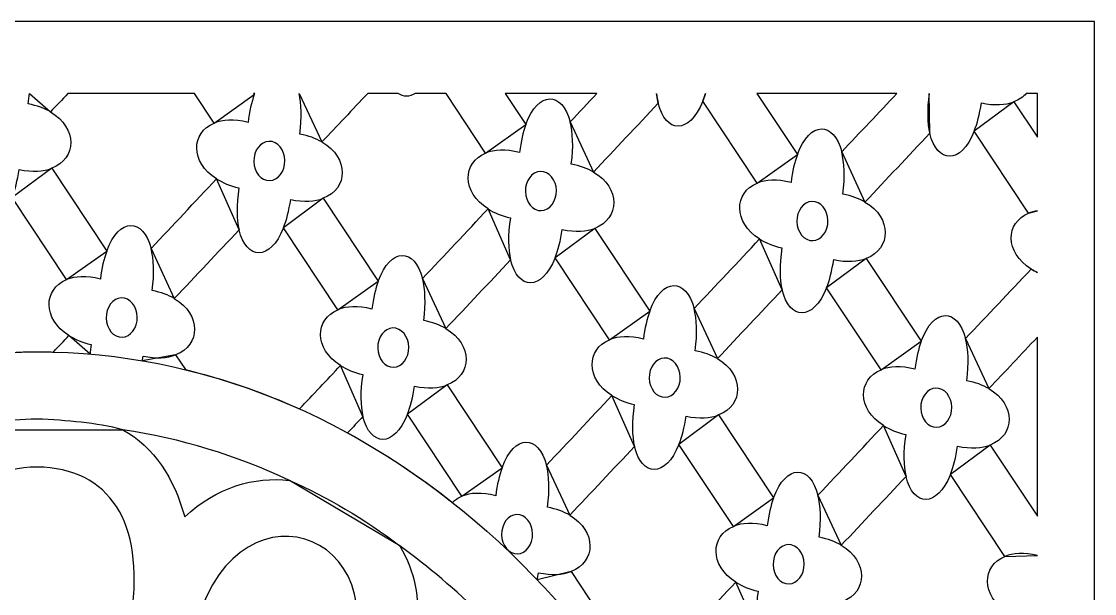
# Model space of a CAD drawing. Header units: centimetres. Extents: x 1.8 to 13.7, y -5.9 to 9.6.
# Drawn here: x 10.825 to 13.716, y 8.061 to 9.602 of the extents above; entities that cross this region are included whole.
import ezdxf

# ---------------------------------------------------------------- set-up
doc = ezdxf.new("R2010")
doc.units = ezdxf.units.CM
doc.header["$MEASUREMENT"] = 0
doc.layers.add('layer 1', color=7, linetype='Continuous')

msp = doc.modelspace()

# ---------------------------------------------------------------- linework, layer by layer
at = {"layer": 'layer 1', "color": 250}
for points, knots in [([(8.01713, 9.60241), (8.01713, 9.60241), (13.71558, 9.60241), (13.71558, 9.60241), (13.71558, 9.60241), (13.71558, 9.60241), (13.71558, -5.90262), (13.71558, -5.90262), (13.71558, -5.90262), (13.71558, -5.90262), (8.01713, -5.90262), (8.01713, -5.90262), (8.01713, -5.90262), (8.01713, -5.90262), (8.01713, 9.60241), (8.01713, 9.60241)], [0, 0, 0, 0, 0.2, 0.2, 0.2, 0.2, 0.4, 0.4, 0.4, 0.4, 0.6, 0.6, 0.6, 0.6, 1, 1, 1, 1]), ([(10.8459, 9.40844), (10.84529, 9.39937), (10.84436, 9.3899), (10.84305, 9.38003), (10.84305, 9.38003), (10.86671, 9.37555), (10.88654, 9.36805), (10.90271, 9.35859), (10.90271, 9.35859), (10.90271, 9.35859), (10.8459, 9.40844), (10.8459, 9.40844)], [0, 0, 0, 0, 0.25, 0.25, 0.25, 0.25, 0.5, 0.5, 0.5, 0.5, 1, 1, 1, 1]), ([(11.29063, 9.40844), (11.29063, 9.40844), (11.34359, 9.32864), (11.34359, 9.32864), (11.34359, 9.32864), (11.28147, 9.30324), (11.27873, 9.22331), (11.35029, 9.17811), (11.35029, 9.17811), (11.29141, 9.11566), (11.23255, 9.0532), (11.17367, 8.99075), (11.17367, 8.99075), (11.15261, 9.07338), (11.08779, 9.07549), (11.05423, 8.98369), (11.05423, 8.98369), (11.05423, 8.98369), (10.90618, 9.20674), (10.90618, 9.20674), (10.90618, 9.20674), (10.9736, 9.23248), (10.9761, 9.3157), (10.90271, 9.35859), (10.90271, 9.35859), (10.91838, 9.37521), (10.93403, 9.39182), (10.9497, 9.40844), (10.9497, 9.40844), (10.9497, 9.40844), (11.29063, 9.40844), (11.29063, 9.40844)], [0, 0, 0, 0, 0.1111111, 0.1111111, 0.1111111, 0.1111111, 0.2222222, 0.2222222, 0.2222222, 0.2222222, 0.3333333, 0.3333333, 0.3333333, 0.3333333, 0.4444444, 0.4444444, 0.4444444, 0.4444444, 0.5555556, 0.5555556, 0.5555556, 0.5555556, 0.6666667, 0.6666667, 0.6666667, 0.6666667, 0.7777778, 0.7777778, 0.7777778, 0.7777778, 1, 1, 1, 1]), ([(11.34359, 9.32864), (11.36635, 9.33795), (11.39704, 9.33995), (11.43501, 9.33021), (11.43501, 9.33021), (11.43856, 9.36013), (11.44449, 9.3852), (11.45196, 9.40564), (11.45196, 9.40564), (11.45196, 9.40564), (11.34359, 9.32864), (11.34359, 9.32864)], [0, 0, 0, 0, 0.25, 0.25, 0.25, 0.25, 0.5, 0.5, 0.5, 0.5, 1, 1, 1, 1]), ([(11.453, 9.40844), (11.45265, 9.40752), (11.45231, 9.40658), (11.45196, 9.40564), (11.45196, 9.40564), (11.45196, 9.40564), (11.4501, 9.40844), (11.4501, 9.40844), (11.4501, 9.40844), (11.4501, 9.40844), (11.453, 9.40844), (11.453, 9.40844)], [0, 0, 0, 0, 0.25, 0.25, 0.25, 0.25, 0.5, 0.5, 0.5, 0.5, 1, 1, 1, 1]), ([(11.57244, 9.40844), (11.57885, 9.38045), (11.58044, 9.34387), (11.57453, 9.29911), (11.57453, 9.29911), (11.59819, 9.29463), (11.61802, 9.28713), (11.63419, 9.27767), (11.63419, 9.27767), (11.63419, 9.27767), (11.57244, 9.40844), (11.57244, 9.40844)], [0, 0, 0, 0, 0.25, 0.25, 0.25, 0.25, 0.5, 0.5, 0.5, 0.5, 1, 1, 1, 1]), ([(11.83969, 9.40844), (11.85352, 9.39871), (11.86977, 9.39845), (11.88558, 9.40844), (11.88558, 9.40844), (11.88558, 9.40844), (11.96841, 9.40844), (11.96841, 9.40844), (11.96841, 9.40844), (11.96841, 9.40844), (12.07507, 9.24772), (12.07507, 9.24772), (12.07507, 9.24772), (12.01296, 9.22233), (12.01021, 9.1424), (12.08176, 9.09719), (12.08176, 9.09719), (12.02289, 9.03474), (11.96403, 8.97228), (11.90516, 8.90983), (11.90516, 8.90983), (11.88409, 8.99246), (11.81927, 8.99459), (11.78571, 8.90277), (11.78571, 8.90277), (11.78571, 8.90277), (11.63766, 9.12584), (11.63766, 9.12584), (11.63766, 9.12584), (11.70508, 9.15156), (11.70758, 9.23478), (11.6342, 9.27769), (11.6342, 9.27769), (11.67528, 9.32125), (11.71637, 9.36486), (11.75745, 9.40844), (11.75745, 9.40844), (11.75745, 9.40844), (11.83969, 9.40844), (11.83969, 9.40844)], [0, 0, 0, 0, 0.0909091, 0.0909091, 0.0909091, 0.0909091, 0.1818182, 0.1818182, 0.1818182, 0.1818182, 0.2727273, 0.2727273, 0.2727273, 0.2727273, 0.3636364, 0.3636364, 0.3636364, 0.3636364, 0.4545455, 0.4545455, 0.4545455, 0.4545455, 0.5454545, 0.5454545, 0.5454545, 0.5454545, 0.6363636, 0.6363636, 0.6363636, 0.6363636, 0.7272727, 0.7272727, 0.7272727, 0.7272727, 0.8181818, 0.8181818, 0.8181818, 0.8181818, 1, 1, 1, 1]), ([(12.37513, 9.40844), (12.35105, 9.38288), (12.32698, 9.35734), (12.3029, 9.33178), (12.3029, 9.33178), (12.28184, 9.41443), (12.21702, 9.41654), (12.18344, 9.32474), (12.18344, 9.32474), (12.18344, 9.32474), (12.12788, 9.40844), (12.12788, 9.40844), (12.12788, 9.40844), (12.12788, 9.40844), (12.37513, 9.40844), (12.37513, 9.40844)], [0, 0, 0, 0, 0.2, 0.2, 0.2, 0.2, 0.4, 0.4, 0.4, 0.4, 0.6, 0.6, 0.6, 0.6, 1, 1, 1, 1]), ([(12.5402, 9.38193), (12.53828, 9.39001), (12.5368, 9.39885), (12.53584, 9.40844), (12.53584, 9.40844), (12.53584, 9.40844), (12.5402, 9.38193), (12.5402, 9.38193)], [0, 0, 0, 0, 0.3333333, 0.3333333, 0.3333333, 0.3333333, 1, 1, 1, 1]), ([(12.6671, 9.40844), (12.66486, 9.40106), (12.66247, 9.39416), (12.65993, 9.38774), (12.65993, 9.38774), (12.65993, 9.38774), (12.6671, 9.40844), (12.6671, 9.40844)], [0, 0, 0, 0, 0.3333333, 0.3333333, 0.3333333, 0.3333333, 1, 1, 1, 1]), ([(13.18289, 9.40844), (13.13338, 9.35592), (13.08388, 9.30339), (13.03437, 9.25088), (13.03437, 9.25088), (13.01331, 9.33352), (12.94849, 9.33564), (12.91493, 9.24382), (12.91493, 9.24382), (12.91493, 9.24382), (12.80567, 9.40844), (12.80567, 9.40844), (12.80567, 9.40844), (12.80567, 9.40844), (13.18289, 9.40844), (13.18289, 9.40844)], [0, 0, 0, 0, 0.2, 0.2, 0.2, 0.2, 0.4, 0.4, 0.4, 0.4, 0.6, 0.6, 0.6, 0.6, 1, 1, 1, 1]), ([(13.2717, 9.30101), (13.26517, 9.32837), (13.26375, 9.36442), (13.27026, 9.40844), (13.27026, 9.40844), (13.27026, 9.40844), (13.2717, 9.30101), (13.2717, 9.30101)], [0, 0, 0, 0, 0.3333333, 0.3333333, 0.3333333, 0.3333333, 1, 1, 1, 1]), ([(13.56159, 9.29069), (13.56159, 9.29069), (13.49836, 9.38598), (13.49836, 9.38598), (13.49836, 9.38598), (13.5123, 9.39129), (13.52345, 9.39906), (13.53174, 9.40844), (13.53174, 9.40844), (13.53174, 9.40844), (13.56159, 9.40844), (13.56159, 9.40844), (13.56159, 9.40844), (13.56159, 9.40844), (13.56159, 9.29069), (13.56159, 9.29069)], [0, 0, 0, 0, 0.2, 0.2, 0.2, 0.2, 0.4, 0.4, 0.4, 0.4, 0.6, 0.6, 0.6, 0.6, 1, 1, 1, 1]), ([(12.5402, 9.38193), (12.55954, 9.30083), (12.62378, 9.29625), (12.65993, 9.38774), (12.65993, 9.38774), (12.65993, 9.38774), (12.80654, 9.16682), (12.80654, 9.16682), (12.80654, 9.16682), (12.74444, 9.14141), (12.74168, 9.06148), (12.81326, 9.01627), (12.81326, 9.01627), (12.75438, 8.95382), (12.6955, 8.89136), (12.63664, 8.82891), (12.63664, 8.82891), (12.61557, 8.91155), (12.55076, 8.91367), (12.51718, 8.82185), (12.51718, 8.82185), (12.51718, 8.82185), (12.36914, 9.04492), (12.36914, 9.04492), (12.36914, 9.04492), (12.43656, 9.07064), (12.43907, 9.15386), (12.36568, 9.19675), (12.36568, 9.19675), (12.42385, 9.25848), (12.48203, 9.3202), (12.5402, 9.38193)], [0, 0, 0, 0, 0.1111111, 0.1111111, 0.1111111, 0.1111111, 0.2222222, 0.2222222, 0.2222222, 0.2222222, 0.3333333, 0.3333333, 0.3333333, 0.3333333, 0.4444444, 0.4444444, 0.4444444, 0.4444444, 0.5555556, 0.5555556, 0.5555556, 0.5555556, 0.6666667, 0.6666667, 0.6666667, 0.6666667, 0.7777778, 0.7777778, 0.7777778, 0.7777778, 1, 1, 1, 1]), ([(13.49836, 9.38598), (13.47608, 9.37746), (13.44672, 9.37522), (13.41064, 9.38283), (13.41064, 9.38283), (13.40618, 9.35253), (13.39949, 9.32728), (13.39141, 9.30682), (13.39141, 9.30682), (13.39141, 9.30682), (13.49836, 9.38598), (13.49836, 9.38598)], [0, 0, 0, 0, 0.25, 0.25, 0.25, 0.25, 0.5, 0.5, 0.5, 0.5, 1, 1, 1, 1]), ([(12.07507, 9.24772), (12.09783, 9.25704), (12.12852, 9.25904), (12.16649, 9.24931), (12.16649, 9.24931), (12.17004, 9.27921), (12.17597, 9.30428), (12.18344, 9.32474), (12.18344, 9.32474), (12.18344, 9.32474), (12.07507, 9.24772), (12.07507, 9.24772)], [0, 0, 0, 0, 0.25, 0.25, 0.25, 0.25, 0.5, 0.5, 0.5, 0.5, 1, 1, 1, 1]), ([(12.3029, 9.33178), (12.31016, 9.30331), (12.31222, 9.26526), (12.30602, 9.2182), (12.30602, 9.2182), (12.32967, 9.21371), (12.34951, 9.20621), (12.36568, 9.19675), (12.36568, 9.19675), (12.36568, 9.19675), (12.3029, 9.33178), (12.3029, 9.33178)], [0, 0, 0, 0, 0.25, 0.25, 0.25, 0.25, 0.5, 0.5, 0.5, 0.5, 1, 1, 1, 1]), ([(11.53367, 9.21727), (11.52967, 9.18859), (11.50789, 9.16931), (11.4852, 9.17437), (11.4852, 9.17437), (11.46252, 9.17942), (11.44727, 9.20696), (11.45127, 9.23564), (11.45127, 9.23564), (11.45528, 9.26432), (11.47704, 9.2836), (11.49973, 9.27854), (11.49973, 9.27854), (11.52243, 9.27347), (11.53766, 9.24596), (11.53367, 9.21727)], [0, 0, 0, 0, 0.2, 0.2, 0.2, 0.2, 0.4, 0.4, 0.4, 0.4, 0.6, 0.6, 0.6, 0.6, 1, 1, 1, 1]), ([(13.2717, 9.30101), (13.29103, 9.21991), (13.35527, 9.21533), (13.39141, 9.30682), (13.39141, 9.30682), (13.39141, 9.30682), (13.53803, 9.0859), (13.53803, 9.0859), (13.53803, 9.0859), (13.47592, 9.06051), (13.47316, 8.98056), (13.54473, 8.93535), (13.54473, 8.93535), (13.48586, 8.8729), (13.42699, 8.81045), (13.36812, 8.74799), (13.36812, 8.74799), (13.34706, 8.83063), (13.28224, 8.83275), (13.24866, 8.74093), (13.24866, 8.74093), (13.24866, 8.74093), (13.10063, 8.96401), (13.10063, 8.96401), (13.10063, 8.96401), (13.16803, 8.98973), (13.17055, 9.07294), (13.09716, 9.11585), (13.09716, 9.11585), (13.15533, 9.17757), (13.21351, 9.23928), (13.2717, 9.30101)], [0, 0, 0, 0, 0.1111111, 0.1111111, 0.1111111, 0.1111111, 0.2222222, 0.2222222, 0.2222222, 0.2222222, 0.3333333, 0.3333333, 0.3333333, 0.3333333, 0.4444444, 0.4444444, 0.4444444, 0.4444444, 0.5555556, 0.5555556, 0.5555556, 0.5555556, 0.6666667, 0.6666667, 0.6666667, 0.6666667, 0.7777778, 0.7777778, 0.7777778, 0.7777778, 1, 1, 1, 1]), ([(12.80656, 9.1668), (12.82931, 9.17612), (12.86001, 9.17813), (12.89797, 9.16838), (12.89797, 9.16838), (12.90152, 9.19829), (12.90745, 9.22338), (12.91493, 9.24382), (12.91493, 9.24382), (12.91493, 9.24382), (12.80656, 9.1668), (12.80656, 9.1668)], [0, 0, 0, 0, 0.25, 0.25, 0.25, 0.25, 0.5, 0.5, 0.5, 0.5, 1, 1, 1, 1]), ([(13.03437, 9.25088), (13.04164, 9.22239), (13.0437, 9.18434), (13.0375, 9.13728), (13.0375, 9.13728), (13.06115, 9.13279), (13.08099, 9.12529), (13.09716, 9.11585), (13.09716, 9.11585), (13.09716, 9.11585), (13.03437, 9.25088), (13.03437, 9.25088)], [0, 0, 0, 0, 0.25, 0.25, 0.25, 0.25, 0.5, 0.5, 0.5, 0.5, 1, 1, 1, 1]), ([(10.90618, 9.20674), (10.88389, 9.19824), (10.85453, 9.19601), (10.81846, 9.20362), (10.81846, 9.20362), (10.814, 9.17333), (10.80731, 9.14806), (10.79923, 9.12761), (10.79923, 9.12761), (10.79923, 9.12761), (10.90618, 9.20674), (10.90618, 9.20674)], [0, 0, 0, 0, 0.25, 0.25, 0.25, 0.25, 0.5, 0.5, 0.5, 0.5, 1, 1, 1, 1]), ([(12.26514, 9.13635), (12.26115, 9.10767), (12.23937, 9.0884), (12.2167, 9.09345), (12.2167, 9.09345), (12.194, 9.09852), (12.17876, 9.12604), (12.18276, 9.15472), (12.18276, 9.15472), (12.18676, 9.18341), (12.20852, 9.20268), (12.23121, 9.19763), (12.23121, 9.19763), (12.25391, 9.19257), (12.26915, 9.16504), (12.26514, 9.13635)], [0, 0, 0, 0, 0.2, 0.2, 0.2, 0.2, 0.4, 0.4, 0.4, 0.4, 0.6, 0.6, 0.6, 0.6, 1, 1, 1, 1]), ([(11.411, 9.04088), (11.40421, 9.06937), (11.40294, 9.10728), (11.41041, 9.1538), (11.41041, 9.1538), (11.38645, 9.15943), (11.36647, 9.16789), (11.35029, 9.17811), (11.35029, 9.17811), (11.35029, 9.17811), (11.411, 9.04088), (11.411, 9.04088)], [0, 0, 0, 0, 0.25, 0.25, 0.25, 0.25, 0.5, 0.5, 0.5, 0.5, 1, 1, 1, 1]), ([(10.91059, 8.71163), (10.89588, 8.71202), (10.88116, 8.71221), (10.86639, 8.71221), (10.86639, 8.71221), (10.76709, 8.71221), (10.66933, 8.70348), (10.57359, 8.68664), (10.57359, 8.68664), (10.57359, 8.68664), (10.50845, 8.78479), (10.50845, 8.78479), (10.50845, 8.78479), (10.57586, 8.81051), (10.57837, 8.89373), (10.50498, 8.93663), (10.50498, 8.93663), (10.56315, 8.99834), (10.62133, 9.06007), (10.6795, 9.12179), (10.6795, 9.12179), (10.69884, 9.0407), (10.76308, 9.03611), (10.79923, 9.12761), (10.79923, 9.12761), (10.79923, 9.12761), (10.94584, 8.90669), (10.94584, 8.90669), (10.94584, 8.90669), (10.88374, 8.88127), (10.88098, 8.80134), (10.95256, 8.75614), (10.95256, 8.75614), (10.93857, 8.7413), (10.92458, 8.72647), (10.91059, 8.71163)], [0, 0, 0, 0, 0.1, 0.1, 0.1, 0.1, 0.2, 0.2, 0.2, 0.2, 0.3, 0.3, 0.3, 0.3, 0.4, 0.4, 0.4, 0.4, 0.5, 0.5, 0.5, 0.5, 0.6, 0.6, 0.6, 0.6, 0.7, 0.7, 0.7, 0.7, 0.8, 0.8, 0.8, 0.8, 1, 1, 1, 1]), ([(11.63766, 9.12584), (11.61538, 9.11734), (11.58602, 9.11509), (11.54993, 9.1227), (11.54993, 9.1227), (11.54548, 9.0924), (11.53879, 9.06715), (11.53071, 9.04669), (11.53071, 9.04669), (11.53071, 9.04669), (11.63766, 9.12584), (11.63766, 9.12584)], [0, 0, 0, 0, 0.25, 0.25, 0.25, 0.25, 0.5, 0.5, 0.5, 0.5, 1, 1, 1, 1]), ([(12.99663, 9.05544), (12.99262, 9.02675), (12.97086, 9.00748), (12.94817, 9.01255), (12.94817, 9.01255), (12.92549, 9.0176), (12.91024, 9.04512), (12.91424, 9.0738), (12.91424, 9.0738), (12.91824, 9.1025), (12.94001, 9.12176), (12.9627, 9.11671), (12.9627, 9.11671), (12.98539, 9.11165), (13.00063, 9.08414), (12.99663, 9.05544)], [0, 0, 0, 0, 0.2, 0.2, 0.2, 0.2, 0.4, 0.4, 0.4, 0.4, 0.6, 0.6, 0.6, 0.6, 1, 1, 1, 1]), ([(12.14247, 8.95996), (12.13568, 8.98845), (12.13441, 9.02635), (12.14188, 9.07288), (12.14188, 9.07288), (12.11793, 9.07852), (12.09796, 9.08697), (12.08176, 9.09719), (12.08176, 9.09719), (12.08176, 9.09719), (12.14247, 8.95996), (12.14247, 8.95996)], [0, 0, 0, 0, 0.25, 0.25, 0.25, 0.25, 0.5, 0.5, 0.5, 0.5, 1, 1, 1, 1]), ([(13.53803, 9.0859), (13.54512, 9.08879), (13.55298, 9.09099), (13.56159, 9.09233), (13.56159, 9.09233), (13.56159, 9.09233), (13.53803, 9.0859), (13.53803, 9.0859)], [0, 0, 0, 0, 0.3333333, 0.3333333, 0.3333333, 0.3333333, 1, 1, 1, 1]), ([(11.5738, 8.55828), (11.47444, 8.60298), (11.37172, 8.63857), (11.26625, 8.66419), (11.26625, 8.66419), (11.26625, 8.66419), (11.23993, 8.70387), (11.23993, 8.70387), (11.23993, 8.70387), (11.30733, 8.72959), (11.30985, 8.81281), (11.23646, 8.85572), (11.23646, 8.85572), (11.29463, 8.91743), (11.35281, 8.97915), (11.411, 9.04088), (11.411, 9.04088), (11.43033, 8.95978), (11.49457, 8.9552), (11.53071, 9.04669), (11.53071, 9.04669), (11.53071, 9.04669), (11.67733, 8.82577), (11.67733, 8.82577), (11.67733, 8.82577), (11.61522, 8.80036), (11.61246, 8.72043), (11.68403, 8.67524), (11.68403, 8.67524), (11.64729, 8.63625), (11.61054, 8.59727), (11.5738, 8.55828)], [0, 0, 0, 0, 0.1111111, 0.1111111, 0.1111111, 0.1111111, 0.2222222, 0.2222222, 0.2222222, 0.2222222, 0.3333333, 0.3333333, 0.3333333, 0.3333333, 0.4444444, 0.4444444, 0.4444444, 0.4444444, 0.5555556, 0.5555556, 0.5555556, 0.5555556, 0.6666667, 0.6666667, 0.6666667, 0.6666667, 0.7777778, 0.7777778, 0.7777778, 0.7777778, 1, 1, 1, 1]), ([(12.36914, 9.04492), (12.34686, 9.03642), (12.3175, 9.03417), (12.28141, 9.04178), (12.28141, 9.04178), (12.27695, 9.01149), (12.27028, 8.98623), (12.2622, 8.96577), (12.2622, 8.96577), (12.2622, 8.96577), (12.36914, 9.04492), (12.36914, 9.04492)], [0, 0, 0, 0, 0.25, 0.25, 0.25, 0.25, 0.5, 0.5, 0.5, 0.5, 1, 1, 1, 1]), ([(12.87396, 8.87906), (12.86716, 8.90753), (12.86591, 8.94545), (12.87337, 8.99198), (12.87337, 8.99198), (12.84941, 8.9976), (12.82943, 9.00605), (12.81326, 9.01627), (12.81326, 9.01627), (12.81326, 9.01627), (12.87396, 8.87906), (12.87396, 8.87906)], [0, 0, 0, 0, 0.25, 0.25, 0.25, 0.25, 0.5, 0.5, 0.5, 0.5, 1, 1, 1, 1]), ([(10.94586, 8.90669), (10.96861, 8.91598), (10.99931, 8.91799), (11.03727, 8.90826), (11.03727, 8.90826), (11.04082, 8.93816), (11.04675, 8.96323), (11.05423, 8.98369), (11.05423, 8.98369), (11.05423, 8.98369), (10.94586, 8.90669), (10.94586, 8.90669)], [0, 0, 0, 0, 0.25, 0.25, 0.25, 0.25, 0.5, 0.5, 0.5, 0.5, 1, 1, 1, 1]), ([(11.17367, 8.99073), (11.18094, 8.96226), (11.183, 8.92421), (11.1768, 8.87714), (11.1768, 8.87714), (11.20045, 8.87266), (11.22029, 8.86516), (11.23646, 8.8557), (11.23646, 8.8557), (11.23646, 8.8557), (11.17367, 8.99073), (11.17367, 8.99073)], [0, 0, 0, 0, 0.25, 0.25, 0.25, 0.25, 0.5, 0.5, 0.5, 0.5, 1, 1, 1, 1]), ([(12.14247, 8.95996), (12.1618, 8.87886), (12.22605, 8.87428), (12.2622, 8.96577), (12.2622, 8.96577), (12.2622, 8.96577), (12.40881, 8.74485), (12.40881, 8.74485), (12.40881, 8.74485), (12.34669, 8.71945), (12.34395, 8.63951), (12.41551, 8.59432), (12.41551, 8.59432), (12.35663, 8.53185), (12.29777, 8.4694), (12.23891, 8.40694), (12.23891, 8.40694), (12.21784, 8.48959), (12.15302, 8.4917), (12.11945, 8.39988), (12.11945, 8.39988), (12.11945, 8.39988), (11.9714, 8.62295), (11.9714, 8.62295), (11.9714, 8.62295), (12.03882, 8.64868), (12.04132, 8.73191), (11.96793, 8.7748), (11.96793, 8.7748), (12.02612, 8.83652), (12.0843, 8.89823), (12.14247, 8.95996)], [0, 0, 0, 0, 0.1111111, 0.1111111, 0.1111111, 0.1111111, 0.2222222, 0.2222222, 0.2222222, 0.2222222, 0.3333333, 0.3333333, 0.3333333, 0.3333333, 0.4444444, 0.4444444, 0.4444444, 0.4444444, 0.5555556, 0.5555556, 0.5555556, 0.5555556, 0.6666667, 0.6666667, 0.6666667, 0.6666667, 0.7777778, 0.7777778, 0.7777778, 0.7777778, 1, 1, 1, 1]), ([(13.10063, 8.96401), (13.07834, 8.9555), (13.04898, 8.95325), (13.0129, 8.96086), (13.0129, 8.96086), (13.00844, 8.93058), (13.00176, 8.90533), (12.99367, 8.88485), (12.99367, 8.88485), (12.99367, 8.88485), (13.10063, 8.96401), (13.10063, 8.96401)], [0, 0, 0, 0, 0.25, 0.25, 0.25, 0.25, 0.5, 0.5, 0.5, 0.5, 1, 1, 1, 1]), ([(13.56159, 8.92606), (13.55557, 8.92896), (13.54996, 8.93207), (13.54473, 8.93535), (13.54473, 8.93535), (13.54473, 8.93535), (13.56159, 8.92606), (13.56159, 8.92606)], [0, 0, 0, 0, 0.3333333, 0.3333333, 0.3333333, 0.3333333, 1, 1, 1, 1]), ([(11.90516, 8.90983), (11.91241, 8.88134), (11.91449, 8.84329), (11.90828, 8.79623), (11.90828, 8.79623), (11.93192, 8.79174), (11.95177, 8.78424), (11.96793, 8.7748), (11.96793, 8.7748), (11.96793, 8.7748), (11.90516, 8.90983), (11.90516, 8.90983)], [0, 0, 0, 0, 0.25, 0.25, 0.25, 0.25, 0.5, 0.5, 0.5, 0.5, 1, 1, 1, 1]), ([(11.67733, 8.82575), (11.70008, 8.83507), (11.73079, 8.83707), (11.76875, 8.82732), (11.76875, 8.82732), (11.77231, 8.85724), (11.77823, 8.88233), (11.78571, 8.90277), (11.78571, 8.90277), (11.78571, 8.90277), (11.67733, 8.82575), (11.67733, 8.82575)], [0, 0, 0, 0, 0.25, 0.25, 0.25, 0.25, 0.5, 0.5, 0.5, 0.5, 1, 1, 1, 1]), ([(12.87396, 8.87906), (12.89328, 8.79794), (12.95754, 8.79336), (12.99367, 8.88485), (12.99367, 8.88485), (12.99367, 8.88485), (13.14029, 8.66393), (13.14029, 8.66393), (13.14029, 8.66393), (13.07818, 8.63854), (13.07543, 8.55859), (13.14699, 8.5134), (13.14699, 8.5134), (13.08812, 8.45093), (13.02925, 8.38848), (12.97039, 8.32602), (12.97039, 8.32602), (12.94931, 8.40867), (12.88449, 8.41078), (12.85093, 8.31896), (12.85093, 8.31896), (12.85093, 8.31896), (12.70288, 8.54204), (12.70288, 8.54204), (12.70288, 8.54204), (12.7703, 8.56776), (12.7728, 8.65098), (12.69942, 8.69388), (12.69942, 8.69388), (12.75759, 8.75561), (12.81578, 8.81733), (12.87396, 8.87906)], [0, 0, 0, 0, 0.1111111, 0.1111111, 0.1111111, 0.1111111, 0.2222222, 0.2222222, 0.2222222, 0.2222222, 0.3333333, 0.3333333, 0.3333333, 0.3333333, 0.4444444, 0.4444444, 0.4444444, 0.4444444, 0.5555556, 0.5555556, 0.5555556, 0.5555556, 0.6666667, 0.6666667, 0.6666667, 0.6666667, 0.7777778, 0.7777778, 0.7777778, 0.7777778, 1, 1, 1, 1]), ([(11.13593, 8.7953), (11.13192, 8.76662), (11.11016, 8.74734), (11.08747, 8.75241), (11.08747, 8.75241), (11.06479, 8.75747), (11.04954, 8.78499), (11.05354, 8.81369), (11.05354, 8.81369), (11.05753, 8.84235), (11.07931, 8.86163), (11.102, 8.85657), (11.102, 8.85657), (11.12469, 8.85152), (11.13993, 8.824), (11.13593, 8.7953)], [0, 0, 0, 0, 0.2, 0.2, 0.2, 0.2, 0.4, 0.4, 0.4, 0.4, 0.6, 0.6, 0.6, 0.6, 1, 1, 1, 1]), ([(12.40881, 8.74485), (12.43157, 8.75415), (12.46227, 8.75616), (12.50024, 8.74642), (12.50024, 8.74642), (12.50379, 8.77632), (12.50972, 8.80141), (12.51718, 8.82185), (12.51718, 8.82185), (12.51718, 8.82185), (12.40881, 8.74485), (12.40881, 8.74485)], [0, 0, 0, 0, 0.25, 0.25, 0.25, 0.25, 0.5, 0.5, 0.5, 0.5, 1, 1, 1, 1]), ([(12.63664, 8.82891), (12.64389, 8.80042), (12.64597, 8.76238), (12.63975, 8.71531), (12.63975, 8.71531), (12.66341, 8.71082), (12.68324, 8.70332), (12.69942, 8.69388), (12.69942, 8.69388), (12.69942, 8.69388), (12.63664, 8.82891), (12.63664, 8.82891)], [0, 0, 0, 0, 0.25, 0.25, 0.25, 0.25, 0.5, 0.5, 0.5, 0.5, 1, 1, 1, 1]), ([(11.86741, 8.71438), (11.8634, 8.6857), (11.84164, 8.66643), (11.81895, 8.6715), (11.81895, 8.6715), (11.79626, 8.67655), (11.78102, 8.70407), (11.78502, 8.73275), (11.78502, 8.73275), (11.78901, 8.76145), (11.81079, 8.78071), (11.83348, 8.77566), (11.83348, 8.77566), (11.85616, 8.7706), (11.87141, 8.74309), (11.86741, 8.71438)], [0, 0, 0, 0, 0.2, 0.2, 0.2, 0.2, 0.4, 0.4, 0.4, 0.4, 0.6, 0.6, 0.6, 0.6, 1, 1, 1, 1]), ([(11.00933, 8.70616), (11.01014, 8.7144), (11.01124, 8.72295), (11.01267, 8.73184), (11.01267, 8.73184), (10.98871, 8.73748), (10.96873, 8.74592), (10.95256, 8.75614), (10.95256, 8.75614), (10.95256, 8.75614), (11.00933, 8.70616), (11.00933, 8.70616)], [0, 0, 0, 0, 0.25, 0.25, 0.25, 0.25, 0.5, 0.5, 0.5, 0.5, 1, 1, 1, 1]), ([(13.14029, 8.66393), (13.16305, 8.67323), (13.19376, 8.67524), (13.23171, 8.6655), (13.23171, 8.6655), (13.23526, 8.6954), (13.24119, 8.72049), (13.24866, 8.74093), (13.24866, 8.74093), (13.24866, 8.74093), (13.14029, 8.66393), (13.14029, 8.66393)], [0, 0, 0, 0, 0.25, 0.25, 0.25, 0.25, 0.5, 0.5, 0.5, 0.5, 1, 1, 1, 1]), ([(13.36812, 8.74799), (13.37538, 8.7195), (13.37746, 8.68147), (13.37124, 8.63439), (13.37124, 8.63439), (13.39489, 8.6299), (13.41473, 8.6224), (13.4309, 8.61296), (13.4309, 8.61296), (13.4309, 8.61296), (13.36812, 8.74799), (13.36812, 8.74799)], [0, 0, 0, 0, 0.25, 0.25, 0.25, 0.25, 0.5, 0.5, 0.5, 0.5, 1, 1, 1, 1]), ([(13.56159, 8.26942), (13.56159, 8.26942), (13.43436, 8.46112), (13.43436, 8.46112), (13.43436, 8.46112), (13.50178, 8.48685), (13.50429, 8.57007), (13.4309, 8.61296), (13.4309, 8.61296), (13.47447, 8.65919), (13.51804, 8.70541), (13.56159, 8.75162), (13.56159, 8.75162), (13.56159, 8.75162), (13.56159, 8.26942), (13.56159, 8.26942)], [0, 0, 0, 0, 0.2, 0.2, 0.2, 0.2, 0.4, 0.4, 0.4, 0.4, 0.6, 0.6, 0.6, 0.6, 1, 1, 1, 1]), ([(13.56158, 6.32335), (13.58597, 6.68751), (13.33449, 7.01654), (12.84478, 6.99225), (12.84478, 6.99225), (12.69162, 7.49438), (12.42203, 7.92436), (12.07824, 8.22883), (12.07824, 8.22883), (11.73444, 8.53329), (11.31642, 8.71221), (10.86639, 8.71221), (10.86639, 8.71221), (10.41637, 8.71221), (9.99836, 8.53329), (9.65456, 8.22883), (9.65456, 8.22883), (9.31076, 7.92436), (9.04118, 7.49438), (8.88802, 6.99225), (8.88802, 6.99225), (8.39325, 7.0168), (8.14166, 6.68069), (8.17207, 6.31206), (8.17207, 6.31206), (8.17207, 6.31206), (13.56158, 6.32335), (13.56158, 6.32335)], [0, 0, 0, 0, 0.125, 0.125, 0.125, 0.125, 0.25, 0.25, 0.25, 0.25, 0.375, 0.375, 0.375, 0.375, 0.5, 0.5, 0.5, 0.5, 0.625, 0.625, 0.625, 0.625, 0.75, 0.75, 0.75, 0.75, 1, 1, 1, 1]), ([(11.23993, 8.70387), (11.21764, 8.69537), (11.18828, 8.69313), (11.1522, 8.70073), (11.1522, 8.70073), (11.15156, 8.69646), (11.15088, 8.69226), (11.15018, 8.68818), (11.15018, 8.68818), (11.15018, 8.68818), (11.23993, 8.70387), (11.23993, 8.70387)], [0, 0, 0, 0, 0.25, 0.25, 0.25, 0.25, 0.5, 0.5, 0.5, 0.5, 1, 1, 1, 1]), ([(11.74474, 8.538), (11.73795, 8.56649), (11.73668, 8.60439), (11.74415, 8.65093), (11.74415, 8.65093), (11.72018, 8.65656), (11.70021, 8.665), (11.68403, 8.67524), (11.68403, 8.67524), (11.68403, 8.67524), (11.74474, 8.538), (11.74474, 8.538)], [0, 0, 0, 0, 0.25, 0.25, 0.25, 0.25, 0.5, 0.5, 0.5, 0.5, 1, 1, 1, 1]), ([(12.59889, 8.63348), (12.59489, 8.6048), (12.57311, 8.58552), (12.55043, 8.59058), (12.55043, 8.59058), (12.52774, 8.59563), (12.5125, 8.62315), (12.51651, 8.65185), (12.51651, 8.65185), (12.5205, 8.68053), (12.54227, 8.69981), (12.56495, 8.69474), (12.56495, 8.69474), (12.58764, 8.68968), (12.60289, 8.66217), (12.59889, 8.63348)], [0, 0, 0, 0, 0.2, 0.2, 0.2, 0.2, 0.4, 0.4, 0.4, 0.4, 0.6, 0.6, 0.6, 0.6, 1, 1, 1, 1]), ([(11.9714, 8.62295), (11.94911, 8.61445), (11.91977, 8.61222), (11.88368, 8.61981), (11.88368, 8.61981), (11.87922, 8.58953), (11.87254, 8.56427), (11.86445, 8.5438), (11.86445, 8.5438), (11.86445, 8.5438), (11.9714, 8.62295), (11.9714, 8.62295)], [0, 0, 0, 0, 0.25, 0.25, 0.25, 0.25, 0.5, 0.5, 0.5, 0.5, 1, 1, 1, 1]), ([(13.33037, 8.55256), (13.32637, 8.52386), (13.3046, 8.50461), (13.28192, 8.50966), (13.28192, 8.50966), (13.25923, 8.51471), (13.24399, 8.54225), (13.24798, 8.57093), (13.24798, 8.57093), (13.25198, 8.59962), (13.27376, 8.61889), (13.29644, 8.61384), (13.29644, 8.61384), (13.31913, 8.60877), (13.33438, 8.58125), (13.33037, 8.55256)], [0, 0, 0, 0, 0.2, 0.2, 0.2, 0.2, 0.4, 0.4, 0.4, 0.4, 0.6, 0.6, 0.6, 0.6, 1, 1, 1, 1]), ([(12.47622, 8.45707), (12.46943, 8.48558), (12.46816, 8.52348), (12.47563, 8.57001), (12.47563, 8.57001), (12.45167, 8.57564), (12.4317, 8.5841), (12.41551, 8.59432), (12.41551, 8.59432), (12.41551, 8.59432), (12.47622, 8.45707), (12.47622, 8.45707)], [0, 0, 0, 0, 0.25, 0.25, 0.25, 0.25, 0.5, 0.5, 0.5, 0.5, 1, 1, 1, 1]), ([(10.63468, 8.50226), (10.70819, 8.52109), (10.78436, 8.52764), (10.86639, 8.53106), (10.86639, 8.53106), (10.94843, 8.52764), (11.0246, 8.52109), (11.09812, 8.50226), (11.09812, 8.50226), (11.09812, 8.50226), (10.63468, 8.50226), (10.63468, 8.50226)], [0, 0, 0, 0, 0.25, 0.25, 0.25, 0.25, 0.5, 0.5, 0.5, 0.5, 1, 1, 1, 1]), ([(11.98547, 8.30646), (11.89562, 8.3775), (11.80128, 8.44026), (11.70316, 8.4939), (11.70316, 8.4939), (11.71702, 8.50859), (11.73088, 8.5233), (11.74474, 8.538), (11.74474, 8.538), (11.76407, 8.45691), (11.82831, 8.45231), (11.86445, 8.5438), (11.86445, 8.5438), (11.86445, 8.5438), (12.01108, 8.32288), (12.01108, 8.32288), (12.01108, 8.32288), (12.00093, 8.31873), (11.99239, 8.31313), (11.98547, 8.30646)], [0, 0, 0, 0, 0.1666667, 0.1666667, 0.1666667, 0.1666667, 0.3333333, 0.3333333, 0.3333333, 0.3333333, 0.5, 0.5, 0.5, 0.5, 0.6666667, 0.6666667, 0.6666667, 0.6666667, 1, 1, 1, 1]), ([(12.70288, 8.54204), (12.68059, 8.53353), (12.65124, 8.5313), (12.61516, 8.53889), (12.61516, 8.53889), (12.6107, 8.50861), (12.60401, 8.48336), (12.59593, 8.46288), (12.59593, 8.46288), (12.59593, 8.46288), (12.70288, 8.54204), (12.70288, 8.54204)], [0, 0, 0, 0, 0.25, 0.25, 0.25, 0.25, 0.5, 0.5, 0.5, 0.5, 1, 1, 1, 1]), ([(11.09812, 8.50226), (11.25378, 8.47898), (11.40398, 8.43256), (11.54648, 8.36582), (11.54648, 8.36582), (11.45246, 8.37703), (11.34938, 8.34713), (11.26445, 8.2675), (11.26445, 8.2675), (11.23623, 8.37158), (11.18154, 8.45556), (11.09812, 8.50226)], [0, 0, 0, 0, 0.25, 0.25, 0.25, 0.25, 0.5, 0.5, 0.5, 0.5, 1, 1, 1, 1]), ([(13.2077, 8.37617), (13.20091, 8.40466), (13.19965, 8.44256), (13.20712, 8.48909), (13.20712, 8.48909), (13.18315, 8.49473), (13.16318, 8.50318), (13.14699, 8.5134), (13.14699, 8.5134), (13.14699, 8.5134), (13.2077, 8.37617), (13.2077, 8.37617)], [0, 0, 0, 0, 0.25, 0.25, 0.25, 0.25, 0.5, 0.5, 0.5, 0.5, 1, 1, 1, 1]), ([(12.47622, 8.45707), (12.49555, 8.37597), (12.55979, 8.37141), (12.59593, 8.46288), (12.59593, 8.46288), (12.59593, 8.46288), (12.74256, 8.24196), (12.74256, 8.24196), (12.74256, 8.24196), (12.68044, 8.21657), (12.67768, 8.13662), (12.74926, 8.09143), (12.74926, 8.09143), (12.69038, 8.02898), (12.63152, 7.96652), (12.57264, 7.90405), (12.57264, 7.90405), (12.55158, 7.9867), (12.48676, 7.98881), (12.45318, 7.89701), (12.45318, 7.89701), (12.45318, 7.89701), (12.30515, 8.12008), (12.30515, 8.12008), (12.30515, 8.12008), (12.37256, 8.1458), (12.37507, 8.22902), (12.30168, 8.27191), (12.30168, 8.27191), (12.35986, 8.33364), (12.41803, 8.39536), (12.47622, 8.45707)], [0, 0, 0, 0, 0.1111111, 0.1111111, 0.1111111, 0.1111111, 0.2222222, 0.2222222, 0.2222222, 0.2222222, 0.3333333, 0.3333333, 0.3333333, 0.3333333, 0.4444444, 0.4444444, 0.4444444, 0.4444444, 0.5555556, 0.5555556, 0.5555556, 0.5555556, 0.6666667, 0.6666667, 0.6666667, 0.6666667, 0.7777778, 0.7777778, 0.7777778, 0.7777778, 1, 1, 1, 1]), ([(13.43437, 8.46112), (13.41208, 8.45262), (13.38272, 8.45038), (13.34664, 8.45799), (13.34664, 8.45799), (13.34219, 8.42769), (13.3355, 8.40244), (13.32742, 8.38197), (13.32742, 8.38197), (13.32742, 8.38197), (13.43437, 8.46112), (13.43437, 8.46112)], [0, 0, 0, 0, 0.25, 0.25, 0.25, 0.25, 0.5, 0.5, 0.5, 0.5, 1, 1, 1, 1]), ([(10.86639, 6.16571), (10.86639, 6.16571), (10.84072, 6.16457), (10.84072, 6.16457), (10.84072, 6.16457), (10.75558, 6.76814), (10.69613, 7.40304), (10.611, 8.00661), (10.611, 8.00661), (10.57757, 8.25215), (10.66918, 8.39836), (10.86639, 8.40186), (10.86639, 8.40186), (11.06361, 8.39836), (11.15521, 8.25215), (11.12179, 8.00661), (11.12179, 8.00661), (11.03665, 7.40304), (10.9772, 6.76814), (10.89207, 6.16457), (10.89207, 6.16457), (10.89207, 6.16457), (10.86639, 6.16571), (10.86639, 6.16571)], [0, 0, 0, 0, 0.1428571, 0.1428571, 0.1428571, 0.1428571, 0.2857143, 0.2857143, 0.2857143, 0.2857143, 0.4285714, 0.4285714, 0.4285714, 0.4285714, 0.5714286, 0.5714286, 0.5714286, 0.5714286, 0.7142857, 0.7142857, 0.7142857, 0.7142857, 1, 1, 1, 1]), ([(11.02226, 6.13002), (11.00959, 6.13553), (10.99556, 6.14138), (10.98199, 6.14575), (10.98199, 6.14575), (11.08378, 6.74543), (11.18643, 7.34683), (11.28822, 7.94652), (11.28822, 7.94652), (11.38235, 8.38647), (11.85638, 8.2419), (11.69892, 7.83107), (11.69892, 7.83107), (11.47337, 7.26498), (11.24781, 6.69611), (11.02226, 6.13002)], [0, 0, 0, 0, 0.2, 0.2, 0.2, 0.2, 0.4, 0.4, 0.4, 0.4, 0.6, 0.6, 0.6, 0.6, 1, 1, 1, 1]), ([(12.01108, 8.32288), (12.03383, 8.33218), (12.06454, 8.33419), (12.10249, 8.32445), (12.10249, 8.32445), (12.10604, 8.35437), (12.11197, 8.37944), (12.11945, 8.39988), (12.11945, 8.39988), (12.11945, 8.39988), (12.01108, 8.32288), (12.01108, 8.32288)], [0, 0, 0, 0, 0.25, 0.25, 0.25, 0.25, 0.5, 0.5, 0.5, 0.5, 1, 1, 1, 1]), ([(12.2389, 8.40694), (12.24616, 8.37845), (12.24823, 8.34042), (12.24202, 8.29335), (12.24202, 8.29335), (12.26567, 8.28887), (12.28551, 8.28135), (12.30168, 8.27191), (12.30168, 8.27191), (12.30168, 8.27191), (12.2389, 8.40694), (12.2389, 8.40694)], [0, 0, 0, 0, 0.25, 0.25, 0.25, 0.25, 0.5, 0.5, 0.5, 0.5, 1, 1, 1, 1]), ([(11.84417, 8.18913), (11.74729, 8.26289), (11.64792, 8.32089), (11.54648, 8.36582), (11.54648, 8.36582), (11.54648, 8.36582), (11.84417, 8.18913), (11.84417, 8.18913)], [0, 0, 0, 0, 0.3333333, 0.3333333, 0.3333333, 0.3333333, 1, 1, 1, 1]), ([(13.2077, 8.37617), (13.22703, 8.29507), (13.29127, 8.29049), (13.32742, 8.38197), (13.32742, 8.38197), (13.32742, 8.38197), (13.47403, 8.16106), (13.47403, 8.16106), (13.47403, 8.16106), (13.41193, 8.13565), (13.40917, 8.05572), (13.48073, 8.01051), (13.48073, 8.01051), (13.42187, 7.94806), (13.36299, 7.88561), (13.30412, 7.82315), (13.30412, 7.82315), (13.28306, 7.90579), (13.21824, 7.90791), (13.18468, 7.81609), (13.18468, 7.81609), (13.18468, 7.81609), (13.03663, 8.03915), (13.03663, 8.03915), (13.03663, 8.03915), (13.10403, 8.06489), (13.10655, 8.1481), (13.03317, 8.19099), (13.03317, 8.19099), (13.09134, 8.25272), (13.14952, 8.31444), (13.2077, 8.37617)], [0, 0, 0, 0, 0.1111111, 0.1111111, 0.1111111, 0.1111111, 0.2222222, 0.2222222, 0.2222222, 0.2222222, 0.3333333, 0.3333333, 0.3333333, 0.3333333, 0.4444444, 0.4444444, 0.4444444, 0.4444444, 0.5555556, 0.5555556, 0.5555556, 0.5555556, 0.6666667, 0.6666667, 0.6666667, 0.6666667, 0.7777778, 0.7777778, 0.7777778, 0.7777778, 1, 1, 1, 1]), ([(12.97037, 8.32602), (12.97764, 8.29755), (12.97971, 8.2595), (12.9735, 8.21244), (12.9735, 8.21244), (12.99716, 8.20795), (13.01699, 8.20045), (13.03317, 8.19099), (13.03317, 8.19099), (13.03317, 8.19099), (12.97037, 8.32602), (12.97037, 8.32602)], [0, 0, 0, 0, 0.25, 0.25, 0.25, 0.25, 0.5, 0.5, 0.5, 0.5, 1, 1, 1, 1]), ([(12.74256, 8.24196), (12.76531, 8.25128), (12.79601, 8.25327), (12.83397, 8.24353), (12.83397, 8.24353), (12.83752, 8.27343), (12.84345, 8.29852), (12.85093, 8.31896), (12.85093, 8.31896), (12.85093, 8.31896), (12.74256, 8.24196), (12.74256, 8.24196)], [0, 0, 0, 0, 0.25, 0.25, 0.25, 0.25, 0.5, 0.5, 0.5, 0.5, 1, 1, 1, 1]), ([(12.20116, 8.21151), (12.19716, 8.18283), (12.17538, 8.16355), (12.1527, 8.16861), (12.1527, 8.16861), (12.13001, 8.17368), (12.11476, 8.2012), (12.11876, 8.22988), (12.11876, 8.22988), (12.12277, 8.25856), (12.14454, 8.27784), (12.16722, 8.27278), (12.16722, 8.27278), (12.18991, 8.26772), (12.20515, 8.2402), (12.20116, 8.21151)], [0, 0, 0, 0, 0.2, 0.2, 0.2, 0.2, 0.4, 0.4, 0.4, 0.4, 0.6, 0.6, 0.6, 0.6, 1, 1, 1, 1]), ([(11.84417, 8.18913), (11.92124, 8.13298), (11.99505, 8.07041), (12.06514, 8.00201), (12.06514, 8.00201), (12.01062, 8.01296), (11.94818, 8.00157), (11.88969, 7.97407), (11.88969, 7.97407), (11.89782, 8.04825), (11.88496, 8.11743), (11.84417, 8.18913)], [0, 0, 0, 0, 0.25, 0.25, 0.25, 0.25, 0.5, 0.5, 0.5, 0.5, 1, 1, 1, 1]), ([(12.93263, 8.13059), (12.92864, 8.10191), (12.90686, 8.08264), (12.88417, 8.08769), (12.88417, 8.08769), (12.86149, 8.09276), (12.84624, 8.12028), (12.85025, 8.14896), (12.85025, 8.14896), (12.85425, 8.17765), (12.87601, 8.19692), (12.8987, 8.19185), (12.8987, 8.19185), (12.92139, 8.1868), (12.93663, 8.15928), (12.93263, 8.13059)], [0, 0, 0, 0, 0.2, 0.2, 0.2, 0.2, 0.4, 0.4, 0.4, 0.4, 0.6, 0.6, 0.6, 0.6, 1, 1, 1, 1]), ([(13.47403, 8.16104), (13.49602, 8.17003), (13.52541, 8.1722), (13.56159, 8.16357), (13.56159, 8.16357), (13.56159, 8.16357), (13.47403, 8.16104), (13.47403, 8.16104)], [0, 0, 0, 0, 0.3333333, 0.3333333, 0.3333333, 0.3333333, 1, 1, 1, 1]), ([(12.30515, 8.12008), (12.28286, 8.11156), (12.25351, 8.10933), (12.21743, 8.11694), (12.21743, 8.11694), (12.21645, 8.11033), (12.21538, 8.10397), (12.2142, 8.09783), (12.2142, 8.09783), (12.2142, 8.09783), (12.30515, 8.12008), (12.30515, 8.12008)], [0, 0, 0, 0, 0.25, 0.25, 0.25, 0.25, 0.5, 0.5, 0.5, 0.5, 1, 1, 1, 1]), ([(12.80996, 7.9542), (12.80317, 7.98269), (12.80191, 8.02059), (12.80937, 8.06712), (12.80937, 8.06712), (12.78542, 8.07276), (12.76543, 8.08121), (12.74926, 8.09143), (12.74926, 8.09143), (12.74926, 8.09143), (12.80996, 7.9542), (12.80996, 7.9542)], [0, 0, 0, 0, 0.25, 0.25, 0.25, 0.25, 0.5, 0.5, 0.5, 0.5, 1, 1, 1, 1])]:
    msp.add_open_spline(points, degree=3, knots=knots, dxfattribs=at)

doc.saveas('drawing.dxf')
